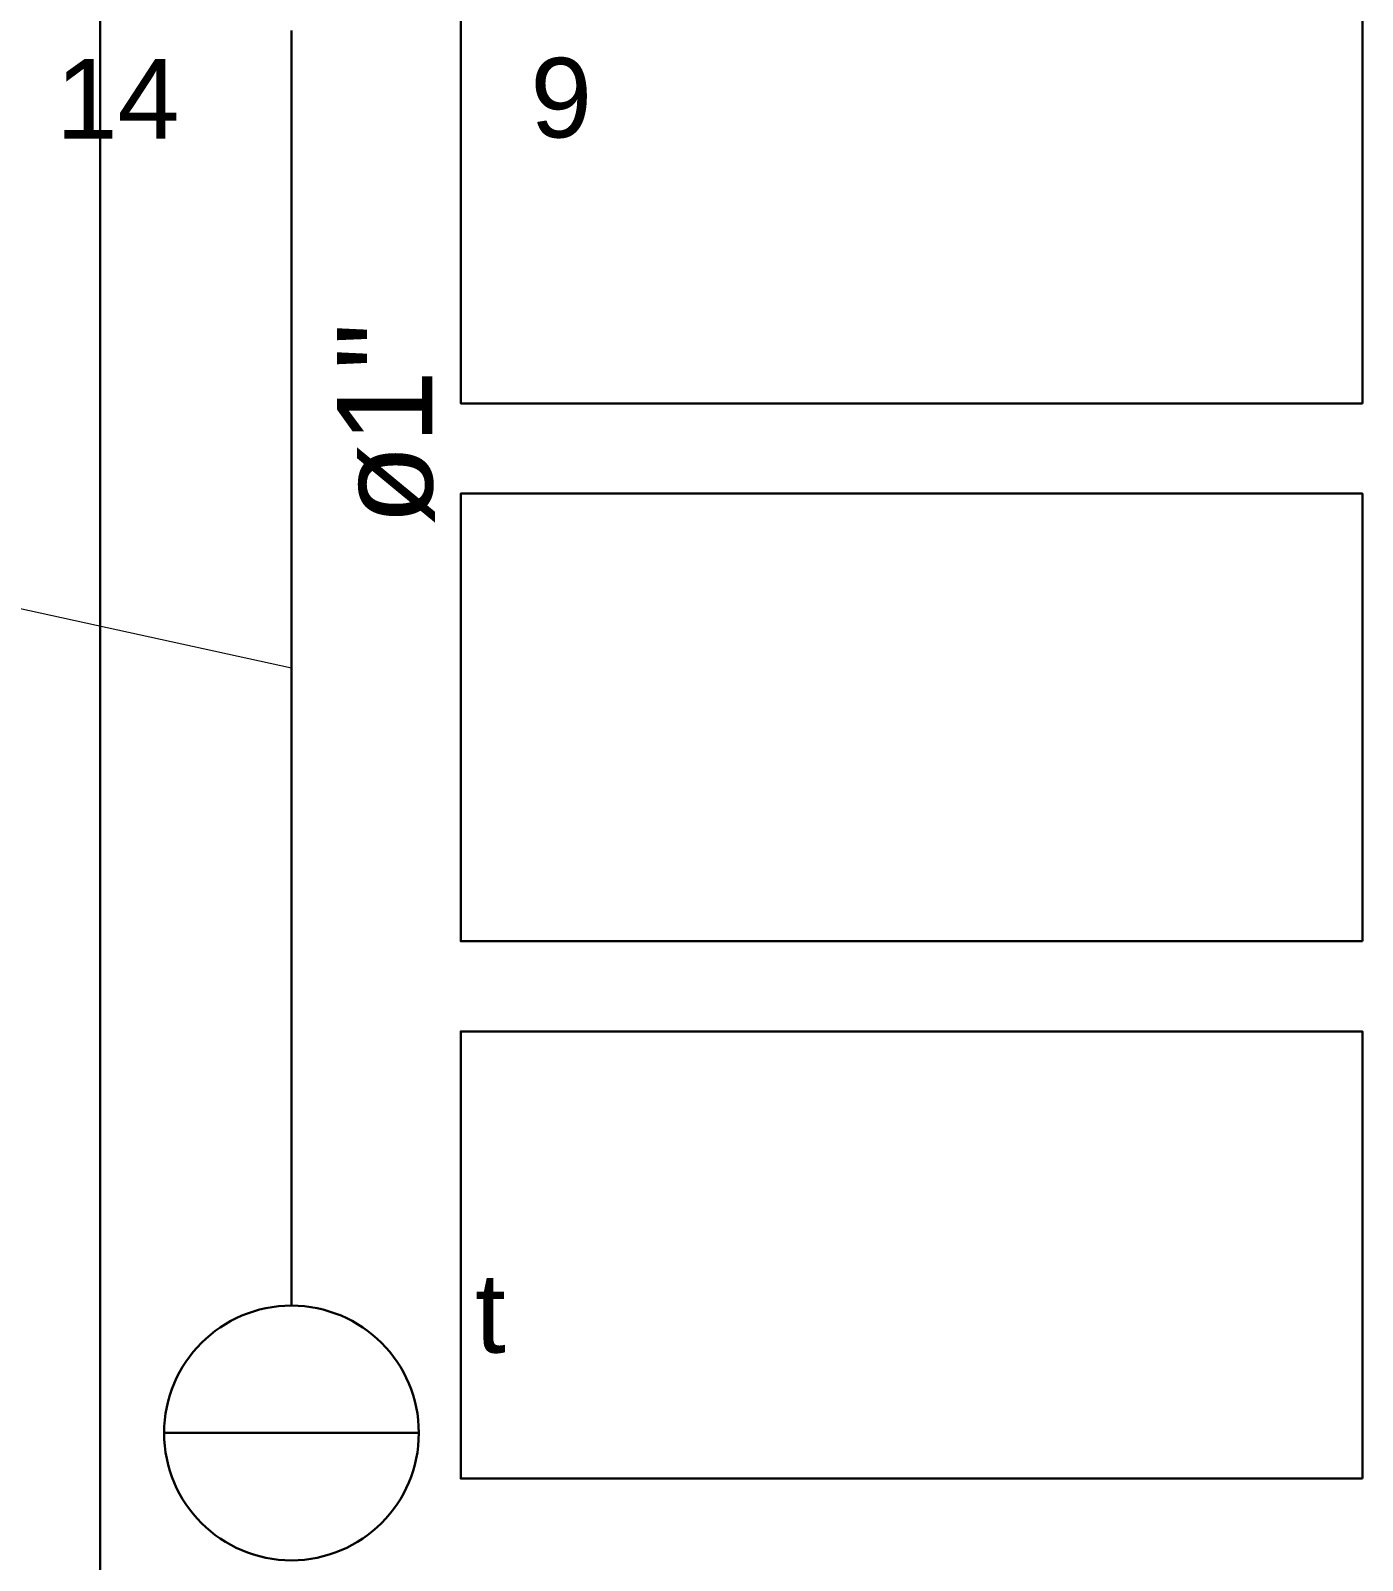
# Model space of a CAD drawing. Header units: millimetres. Extents: x 0 to 55.3, y 20.8 to 61.4.
# Drawn here: x 6.723 to 8.2, y 26.323 to 28.019 of the extents above; entities that cross this region are included whole.
import ezdxf

# ---------------------------------------------------------------- set-up
doc = ezdxf.new("R2010")
doc.units = ezdxf.units.MM
doc.linetypes.add('Dashed', pattern=[0.75, 0.5, -0.25])
for name, color, linetype, lineweight in [('ARQ_-_CALÇADA', 1, 'Continuous', 30), ('EL-Condutos', 4, 'Continuous', 30), ('EL-Textos_condutos', 2, 'Continuous', 20), ('EL-Textos_fios', 2, 'Continuous', 20), ('EL-Textos_pontos', 2, 'Continuous', 30), ('P-SIMBOL', 3, 'Continuous', 30)]:
    doc.layers.add(name, color=color, linetype=linetype, lineweight=lineweight)
doc.styles.add('Arial', font='Arial')

msp = doc.modelspace()

# ---------------------------------------------------------------- linework, layer by layer
at = {"layer": 'ARQ_-_CALÇADA'}
msp.add_line((6.800002, 29.075499), (6.800002, 24.075499), dxfattribs=at)
at = {"layer": 'ARQ_-_CALÇADA', "flags": 128}
for points in [[(8.200002, 27.605999), (7.200002, 27.605999), (7.200002, 28.101999), (8.200002, 28.101999), (8.200002, 27.605999)], [(8.200002, 27.009499), (7.200002, 27.009499), (7.200002, 27.505999), (8.200002, 27.505999), (8.200002, 27.009499)], [(8.200002, 26.413499), (7.200002, 26.413499), (7.200002, 26.909499), (8.200002, 26.909499), (8.200002, 26.413499)]]:
    msp.add_lwpolyline(points, close=True, dxfattribs=at)
at = {"layer": 'EL-Condutos', "linetype": 'Dashed', "ltscale": 7, "flags": 128}
msp.add_lwpolyline([(7.012293, 26.605486), (7.012293, 26.605762), (7.012293, 26.606563), (7.012293, 26.607856), (7.012293, 26.609603), (7.012293, 26.611769), (7.012293, 26.614317), (7.012293, 26.617213), (7.012292, 26.620421), (7.012292, 26.623903), (7.012292, 26.627626), (7.012292, 26.631552), (7.012292, 26.635645), (7.012291, 26.639871), (7.012291, 26.644193), (7.012291, 26.648574), (7.012291, 26.652981), (7.01229, 26.657375), (7.01229, 26.661723), (7.01229, 26.665987), (7.01229, 26.670131), (7.012289, 26.673909), (7.012289, 26.677557), (7.012289, 26.681084), (7.012289, 26.6845), (7.012288, 26.687813), (7.012288, 26.691032), (7.012288, 26.694166), (7.012288, 26.697223), (7.012288, 26.700213), (7.012288, 26.703143), (7.012287, 26.706024), (7.012287, 26.708864), (7.012287, 26.711671), (7.012287, 26.714454), (7.012287, 26.717223), (7.012287, 26.719985), (7.012286, 26.722751), (7.012286, 26.725528), (7.012286, 26.728325), (7.012286, 26.731152), (7.012286, 26.733856), (7.012286, 26.736592), (7.012285, 26.739358), (7.012285, 26.742151), (7.012285, 26.744969), (7.012285, 26.747811), (7.012285, 26.750673), (7.012285, 26.753554), (7.012284, 26.756452), (7.012284, 26.759364), (7.012284, 26.762289), (7.012284, 26.765224), (7.012284, 26.768167), (7.012284, 26.771115), (7.012283, 26.774068), (7.012283, 26.777021), (7.012283, 26.779974), (7.012283, 26.782924), (7.012283, 26.78587), (7.012283, 26.788808), (7.012282, 26.791579), (7.012282, 26.794343), (7.012282, 26.797099), (7.012282, 26.799849), (7.012282, 26.802592), (7.012282, 26.80533), (7.012281, 26.808062), (7.012281, 26.81079), (7.012281, 26.813514), (7.012281, 26.816234), (7.012281, 26.818951), (7.012281, 26.821665), (7.01228, 26.824378), (7.01228, 26.827089), (7.01228, 26.8298), (7.01228, 26.83251), (7.01228, 26.83522), (7.01228, 26.83793), (7.012279, 26.840643), (7.012279, 26.843356), (7.012279, 26.845931), (7.012279, 26.848507), (7.012279, 26.851085), (7.012279, 26.853664), (7.012279, 26.856245), (7.012278, 26.858828), (7.012278, 26.861412), (7.012278, 26.863997), (7.012278, 26.866583), (7.012278, 26.869169), (7.012278, 26.871757), (7.012277, 26.874345), (7.012277, 26.876934), (7.012277, 26.879523), (7.012277, 26.882112), (7.012277, 26.884702), (7.012277, 26.887291), (7.012277, 26.88988), (7.012276, 26.892469), (7.012276, 26.895057), (7.012276, 26.897516), (7.012276, 26.899974), (7.012276, 26.902431), (7.012276, 26.904888), (7.012276, 26.907345), (7.012275, 26.909801), (7.012275, 26.912257), (7.012275, 26.914712), (7.012275, 26.917168), (7.012275, 26.919623), (7.012275, 26.922078), (7.012275, 26.924533), (7.012274, 26.926987), (7.012274, 26.929442), (7.012274, 26.931897), (7.012274, 26.934351), (7.012274, 26.936806), (7.012274, 26.93926), (7.012274, 26.941715), (7.012273, 26.94417), (7.012273, 26.946508), (7.012273, 26.948847), (7.012273, 26.951185), (7.012273, 26.953524), (7.012273, 26.955863), (7.012273, 26.958202), (7.012272, 26.960541), (7.012272, 26.96288), (7.012272, 26.965219), (7.012272, 26.967559), (7.012272, 26.969898), (7.012272, 26.972237), (7.012272, 26.974576), (7.012271, 26.976916), (7.012271, 26.979255), (7.012271, 26.981595), (7.012271, 26.983934), (7.012271, 26.986273), (7.012271, 26.988613), (7.012271, 26.990952), (7.01227, 26.993188), (7.01227, 26.995423), (7.01227, 26.997659), (7.01227, 26.999895), (7.01227, 27.00213), (7.01227, 27.004366), (7.01227, 27.006602), (7.01227, 27.008837), (7.012269, 27.011073), (7.012269, 27.013308), (7.012269, 27.015544), (7.012269, 27.017779), (7.012269, 27.020015), (7.012269, 27.02225), (7.012269, 27.024486), (7.012269, 27.026721), (7.012268, 27.028957), (7.012268, 27.031192), (7.012268, 27.033428), (7.012268, 27.035663), (7.012268, 27.037808), (7.012268, 27.039953), (7.012268, 27.042098), (7.012267, 27.044243), (7.012267, 27.046388), (7.012267, 27.048533), (7.012267, 27.050678), (7.012267, 27.052823), (7.012267, 27.054968), (7.012267, 27.057113), (7.012267, 27.059258), (7.012266, 27.061403), (7.012266, 27.063548), (7.012266, 27.065693), (7.012266, 27.067838), (7.012266, 27.069983), (7.012266, 27.072128), (7.012266, 27.074273), (7.012266, 27.076417), (7.012265, 27.078562), (7.012265, 27.08063), (7.012265, 27.082697), (7.012265, 27.084764), (7.012265, 27.086832), (7.012265, 27.088899), (7.012265, 27.090966), (7.012265, 27.093034), (7.012264, 27.095101), (7.012264, 27.097168), (7.012264, 27.099235), (7.012264, 27.101303), (7.012264, 27.10337), (7.012264, 27.105437), (7.012264, 27.107505), (7.012264, 27.109572), (7.012264, 27.111639), (7.012263, 27.113706), (7.012263, 27.115774), (7.012263, 27.117841), (7.012263, 27.119908), (7.012263, 27.121911), (7.012263, 27.123913), (7.012263, 27.125916), (7.012263, 27.127919), (7.012262, 27.129921), (7.012262, 27.131924), (7.012262, 27.133926), (7.012262, 27.135929), (7.012262, 27.137931), (7.012262, 27.139934), (7.012262, 27.141937), (7.012262, 27.143939), (7.012261, 27.145942), (7.012261, 27.147944), (7.012261, 27.149947), (7.012261, 27.151949), (7.012261, 27.153952), (7.012261, 27.155955), (7.012261, 27.157957), (7.012261, 27.15996), (7.012261, 27.16191), (7.01226, 27.163861), (7.01226, 27.165812), (7.01226, 27.167763), (7.01226, 27.169714), (7.01226, 27.171664), (7.01226, 27.173615), (7.01226, 27.175566), (7.01226, 27.177517), (7.01226, 27.179468), (7.012259, 27.181418), (7.012259, 27.183369), (7.012259, 27.18532), (7.012259, 27.187271), (7.012259, 27.189222), (7.012259, 27.191172), (7.012259, 27.193123), (7.012259, 27.195074), (7.012258, 27.197025), (7.012258, 27.198976), (7.012258, 27.200888), (7.012258, 27.202799), (7.012258, 27.204711), (7.012258, 27.206623), (7.012258, 27.208535), (7.012258, 27.210447), (7.012258, 27.212359), (7.012257, 27.214271), (7.012257, 27.216183), (7.012257, 27.218095), (7.012257, 27.220007), (7.012257, 27.221919), (7.012257, 27.223831), (7.012257, 27.225743), (7.012257, 27.227655), (7.012257, 27.229567), (7.012256, 27.231479), (7.012256, 27.233391), (7.012256, 27.235303), (7.012256, 27.237215), (7.012256, 27.239101), (7.012256, 27.240987), (7.012256, 27.242873), (7.012256, 27.244759), (7.012256, 27.246645), (7.012255, 27.248531), (7.012255, 27.250417), (7.012255, 27.252303), (7.012255, 27.254189), (7.012255, 27.256076), (7.012255, 27.257962), (7.012255, 27.259848), (7.012255, 27.261734), (7.012255, 27.26362), (7.012254, 27.265506), (7.012254, 27.267392), (7.012254, 27.269278), (7.012254, 27.271164), (7.012254, 27.27305), (7.012254, 27.274936), (7.012254, 27.276809), (7.012254, 27.278683), (7.012254, 27.280556), (7.012253, 27.282429), (7.012253, 27.284302), (7.012253, 27.286175), (7.012253, 27.288048), (7.012253, 27.289921), (7.012253, 27.291794), (7.012253, 27.293668), (7.012253, 27.295541), (7.012253, 27.297414), (7.012252, 27.299287), (7.012252, 27.30116), (7.012252, 27.303033), (7.012252, 27.304906), (7.012252, 27.30678), (7.012252, 27.308653), (7.012252, 27.310526), (7.012252, 27.312399), (7.012252, 27.314272), (7.012251, 27.316145), (7.012251, 27.318018), (7.012251, 27.319891), (7.012251, 27.321765), (7.012251, 27.323638), (7.012251, 27.325511), (7.012251, 27.327384), (7.012251, 27.329257), (7.012251, 27.33113), (7.01225, 27.333003), (7.01225, 27.334876), (7.01225, 27.33675), (7.01225, 27.338623), (7.01225, 27.340496), (7.01225, 27.342369), (7.01225, 27.344242), (7.01225, 27.346115), (7.01225, 27.347988), (7.012249, 27.349862), (7.012249, 27.351748), (7.012249, 27.353634), (7.012249, 27.35552), (7.012249, 27.357406), (7.012249, 27.359292), (7.012249, 27.361178), (7.012249, 27.363064), (7.012249, 27.36495), (7.012248, 27.366836), (7.012248, 27.368722), (7.012248, 27.370608), (7.012248, 27.372494), (7.012248, 27.37438), (7.012248, 27.376267), (7.012248, 27.378153), (7.012248, 27.380039), (7.012248, 27.381925), (7.012247, 27.383811), (7.012247, 27.385697), (7.012247, 27.387583), (7.012247, 27.389495), (7.012247, 27.391407), (7.012247, 27.393319), (7.012247, 27.395231), (7.012247, 27.397143), (7.012247, 27.399055), (7.012246, 27.400967), (7.012246, 27.402879), (7.012246, 27.404791), (7.012246, 27.406703), (7.012246, 27.408615), (7.012246, 27.410527), (7.012246, 27.412438), (7.012246, 27.41435), (7.012246, 27.416262), (7.012245, 27.418174), (7.012245, 27.420086), (7.012245, 27.421998), (7.012245, 27.42391), (7.012245, 27.425822), (7.012245, 27.427773), (7.012245, 27.429724), (7.012245, 27.431675), (7.012245, 27.433625), (7.012244, 27.435576), (7.012244, 27.437527), (7.012244, 27.439478), (7.012244, 27.441429), (7.012244, 27.443379), (7.012244, 27.44533), (7.012244, 27.447281), (7.012244, 27.449232), (7.012243, 27.451183), (7.012243, 27.453133), (7.012243, 27.455084), (7.012243, 27.457035), (7.012243, 27.458986), (7.012243, 27.460937), (7.012243, 27.462887), (7.012243, 27.464838), (7.012243, 27.466841), (7.012242, 27.468843), (7.012242, 27.470846), (7.012242, 27.472848), (7.012242, 27.474851), (7.012242, 27.476854), (7.012242, 27.478856), (7.012242, 27.480859), (7.012242, 27.482861), (7.012242, 27.484864), (7.012241, 27.486866), (7.012241, 27.488869), (7.012241, 27.490872), (7.012241, 27.492874), (7.012241, 27.494877), (7.012241, 27.496879), (7.012241, 27.498882), (7.012241, 27.500884), (7.01224, 27.502887), (7.01224, 27.50489), (7.01224, 27.506957), (7.01224, 27.509024), (7.01224, 27.511091), (7.01224, 27.513159), (7.01224, 27.515226), (7.01224, 27.517293), (7.012239, 27.519361), (7.012239, 27.521428), (7.012239, 27.523495), (7.012239, 27.525562), (7.012239, 27.52763), (7.012239, 27.529697), (7.012239, 27.531764), (7.012239, 27.533832), (7.012239, 27.535899), (7.012238, 27.537966), (7.012238, 27.540033), (7.012238, 27.542101), (7.012238, 27.544168), (7.012238, 27.546235), (7.012238, 27.54838), (7.012238, 27.550525), (7.012238, 27.55267), (7.012237, 27.554815), (7.012237, 27.55696), (7.012237, 27.559105), (7.012237, 27.56125), (7.012237, 27.563395), (7.012237, 27.56554), (7.012237, 27.567685), (7.012237, 27.56983), (7.012236, 27.571975), (7.012236, 27.57412), (7.012236, 27.576265), (7.012236, 27.57841), (7.012236, 27.580555), (7.012236, 27.5827), (7.012236, 27.584845), (7.012235, 27.58699), (7.012235, 27.589134), (7.012235, 27.59137), (7.012235, 27.593605), (7.012235, 27.595841), (7.012235, 27.598076), (7.012235, 27.600312), (7.012235, 27.602547), (7.012234, 27.604783), (7.012234, 27.607018), (7.012234, 27.609254), (7.012234, 27.61149), (7.012234, 27.613725), (7.012234, 27.615961), (7.012234, 27.618196), (7.012234, 27.620432), (7.012233, 27.622667), (7.012233, 27.624903), (7.012233, 27.627139), (7.012233, 27.629374), (7.012233, 27.63161), (7.012233, 27.633846), (7.012233, 27.636185), (7.012232, 27.638524), (7.012232, 27.640864), (7.012232, 27.643203), (7.012232, 27.645543), (7.012232, 27.647882), (7.012232, 27.650221), (7.012232, 27.652561), (7.012231, 27.6549), (7.012231, 27.657239), (7.012231, 27.659578), (7.012231, 27.661918), (7.012231, 27.664257), (7.012231, 27.666596), (7.012231, 27.668935), (7.012231, 27.671274), (7.01223, 27.673612), (7.01223, 27.675951), (7.01223, 27.67829), (7.01223, 27.680628), (7.01223, 27.683083), (7.01223, 27.685538), (7.01223, 27.687992), (7.012229, 27.690447), (7.012229, 27.692901), (7.012229, 27.695356), (7.012229, 27.69781), (7.012229, 27.700265), (7.012229, 27.70272), (7.012229, 27.705175), (7.012228, 27.70763), (7.012228, 27.710085), (7.012228, 27.712541), (7.012228, 27.714997), (7.012228, 27.717453), (7.012228, 27.71991), (7.012228, 27.722367), (7.012227, 27.724824), (7.012227, 27.727282), (7.012227, 27.72974), (7.012227, 27.732329), (7.012227, 27.734918), (7.012227, 27.737507), (7.012226, 27.740096), (7.012226, 27.742686), (7.012226, 27.745275), (7.012226, 27.747864), (7.012226, 27.750453), (7.012226, 27.753041), (7.012226, 27.755628), (7.012225, 27.758215), (7.012225, 27.760801), (7.012225, 27.763386), (7.012225, 27.76597), (7.012225, 27.768553), (7.012225, 27.771134), (7.012224, 27.773713), (7.012224, 27.776291), (7.012224, 27.778867), (7.012224, 27.781441), (7.012224, 27.784155), (7.012224, 27.786867), (7.012224, 27.789578), (7.012223, 27.792288), (7.012223, 27.794998), (7.012223, 27.797709), (7.012223, 27.80042), (7.012223, 27.803132), (7.012223, 27.805847), (7.012222, 27.808564), (7.012222, 27.811284), (7.012222, 27.814008), (7.012222, 27.816736), (7.012222, 27.819468), (7.012222, 27.822206), (7.012221, 27.824949), (7.012221, 27.827699), (7.012221, 27.830455), (7.012221, 27.833219), (7.012221, 27.83599), (7.012221, 27.838928), (7.01222, 27.841873), (7.01222, 27.844823), (7.01222, 27.847777), (7.01222, 27.85073), (7.01222, 27.853682), (7.01222, 27.856631), (7.012219, 27.859574), (7.012219, 27.862509), (7.012219, 27.865433), (7.012219, 27.868346), (7.012219, 27.871244), (7.012219, 27.874125), (7.012218, 27.876987), (7.012218, 27.879829), (7.012218, 27.882647), (7.012218, 27.88544), (7.012218, 27.888206), (7.012218, 27.890941), (7.012217, 27.893646), (7.012217, 27.896472), (7.012217, 27.89927), (7.012217, 27.902047), (7.012217, 27.904812), (7.012217, 27.907575), (7.012216, 27.910344), (7.012216, 27.913127), (7.012216, 27.915934), (7.012216, 27.918774), (7.012216, 27.921654), (7.012216, 27.924585), (7.012215, 27.927575), (7.012215, 27.930632), (7.012215, 27.933766), (7.012215, 27.936985), (7.012215, 27.940298), (7.012214, 27.943713), (7.012214, 27.947241), (7.012214, 27.950889), (7.012214, 27.954666), (7.012214, 27.958811), (7.012213, 27.963075), (7.012213, 27.967422), (7.012213, 27.971817), (7.012213, 27.976223), (7.012212, 27.980605), (7.012212, 27.984927), (7.012212, 27.989153), (7.012212, 27.993246), (7.012211, 27.997172), (7.012211, 28.000894), (7.012211, 28.004377), (7.012211, 28.007584), (7.012211, 28.01048), (7.01221, 28.013029), (7.01221, 28.015195), (7.01221, 28.016942), (7.01221, 28.018235), (7.01221, 28.019036), (7.01221, 28.019312)], dxfattribs=at)
at = {"layer": 'EL-Textos_fios'}
msp.add_line((7.012252, 27.312399), (6.574902, 27.407799), dxfattribs=at)
at = {"layer": 'P-SIMBOL'}
msp.add_line((6.870802, 26.464099), (7.153802, 26.464099), dxfattribs=at)
msp.add_circle((7.012302, 26.464099), 0.14125, dxfattribs=at)

# ---------------------------------------------------------------- texts
at = {"layer": 'EL-Textos_condutos', "insert": (7.171555, 27.582999), "char_height": 0.1059, "width": 0.38124, "attachment_point": 8, "rotation": 90.00021, "line_spacing_factor": 0.798, "style": 'Arial'}
msp.add_mtext('ø1"', dxfattribs=at)
at = {"layer": 'EL-Textos_pontos', "char_height": 0.08825, "attachment_point": 8, "line_spacing_factor": 0.798, "style": 'Arial'}
for s, insert, width in [('14', (6.819502, 27.899621), 0.2118), ('9', (7.311502, 27.899621), 0.1059), ('t', (7.233002, 26.552121), 0.1059)]:
    msp.add_mtext(s, dxfattribs=dict(at, insert=insert, width=width))

doc.saveas('drawing.dxf')
